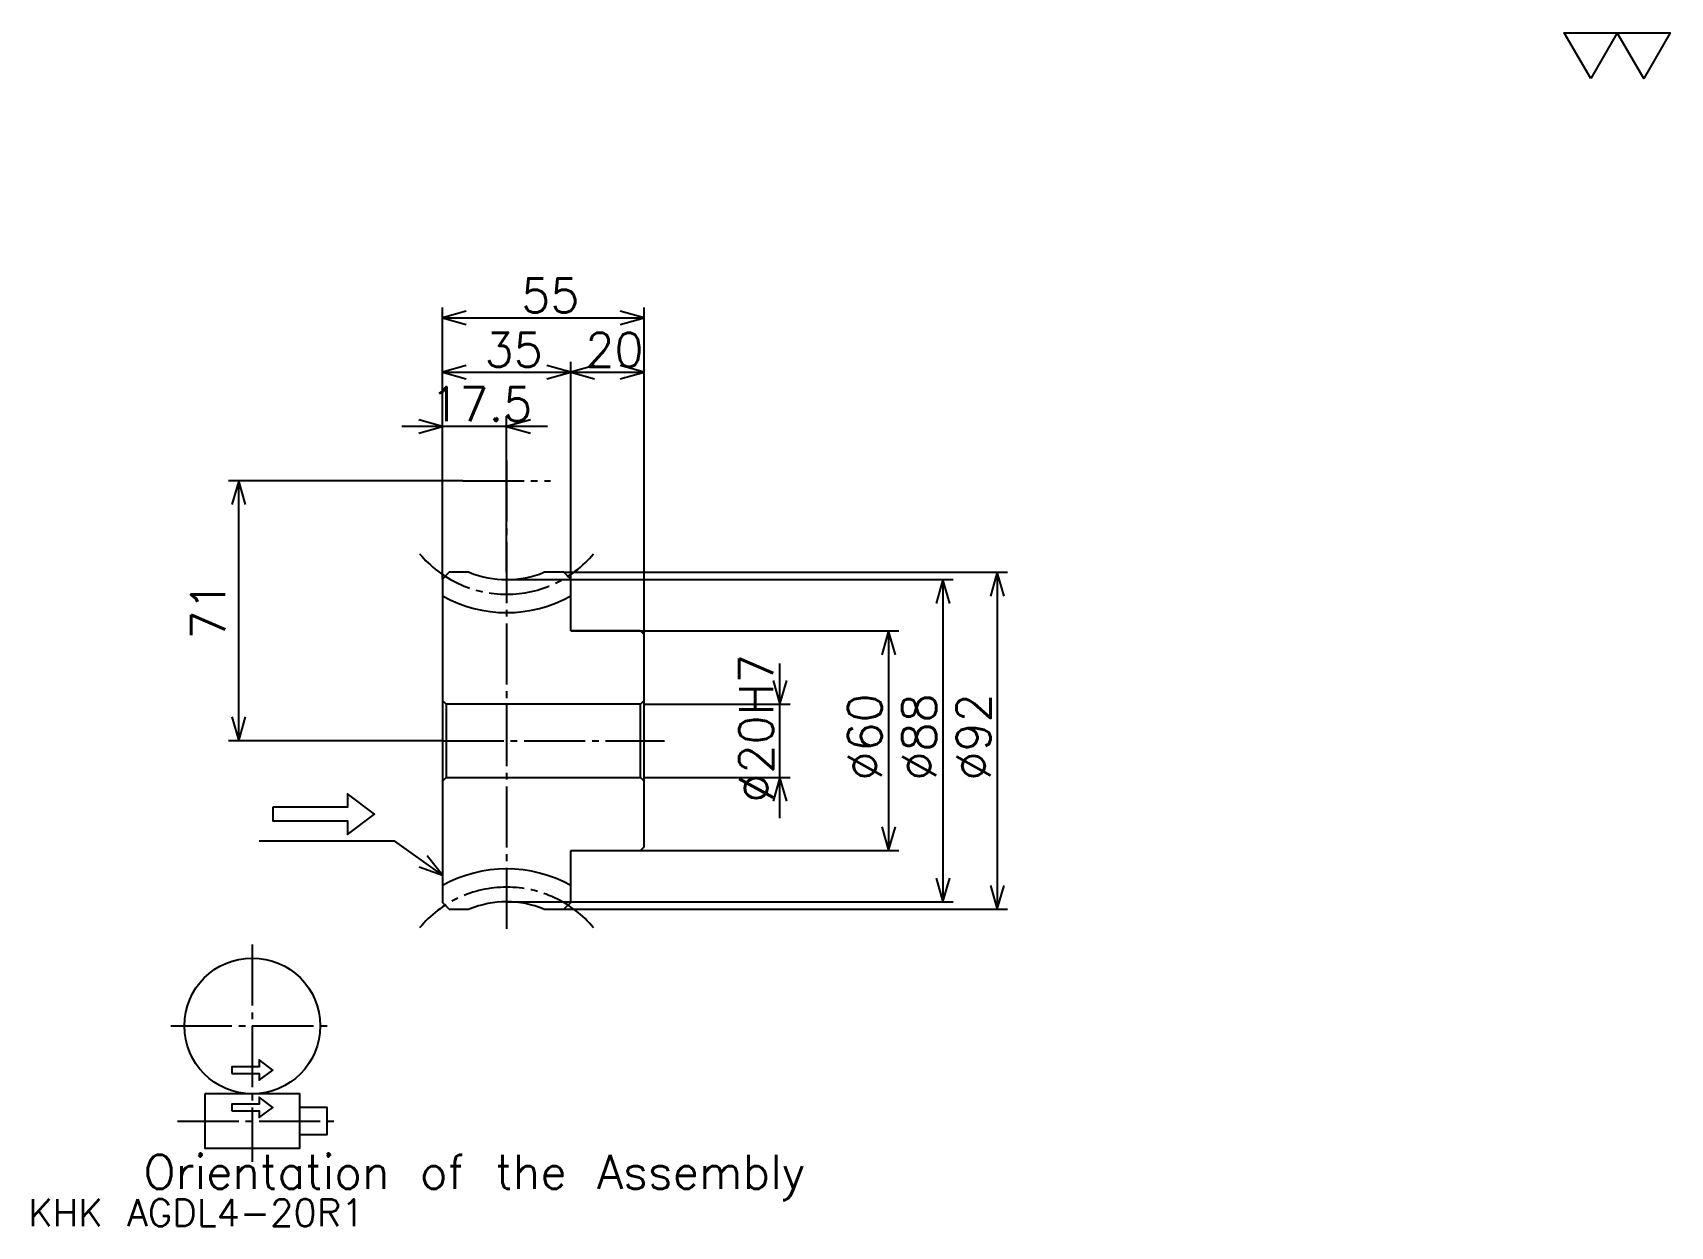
# Model space of a CAD drawing. Extents: x 20 to 467, y 20 to 346.
import ezdxf

# ---------------------------------------------------------------- set-up
doc = ezdxf.new("R2010")
doc.units = 0
doc.linetypes.add('DASHDOT', pattern=[22.258065, 16.693548, -1.854839, 1.854839, -1.854839])
doc.layers.get('0').update_dxf_attribs({"linetype": 'CONTINUOUS'})
doc.layers.add('DASHDOT', color=6, linetype='DASHDOT')
doc.styles.add('KANJI', font='TXT', dxfattribs={"bigfont": 'BIGFONT'})

msp = doc.modelspace()

# ---------------------------------------------------------------- linework, layer by layer
at = {"color": 5}
for p, q in [((131.693542, 199.0242), (131.693542, 271.322571)), ((131.693542, 268.540344), (186.693542, 268.540344)), ((186.693542, 199.0242), (186.693542, 271.322571)), ((166.693542, 199.0242), (166.693542, 256.483887)), ((131.693542, 253.701614), (166.693542, 253.701614)), ((166.693542, 253.701614), (186.693542, 253.701614)), ((149.193542, 199.0242), (149.193542, 241.645172)), ((160.322571, 238.862915), (120.564514, 238.862915)), ((137.258057, 224.0242), (73.266121, 224.0242)), ((76.048386, 153.0242), (76.048386, 224.0242)), ((131.693542, 197.169357), (131.693542, 199.0242)), ((149.193542, 197.0242), (186.693542, 197.0242)), ((164.838699, 199.0242), (186.693542, 199.0242)), ((166.693542, 197.169357), (166.693542, 199.0242)), ((186.693542, 199.0242), (285.927429, 199.0242)), ((186.693542, 182.0242), (186.693542, 199.0242)), ((186.693542, 197.0242), (271.088684, 197.0242)), ((268.306458, 197.0242), (268.306458, 109.0242)), ((283.145142, 199.0242), (283.145142, 107.0242)), ((166.693542, 183.0242), (186.693542, 183.0242)), ((186.693542, 183.0242), (256.25, 183.0242)), ((253.467743, 183.0242), (253.467743, 123.0242)), ((223.790314, 131.895172), (223.790314, 174.153229)), ((186.693542, 163.0242), (226.572571, 163.0242)), ((131.693542, 153.0242), (73.266129, 153.0242)), ((186.693542, 143.0242), (226.572571, 143.0242)), ((166.693542, 123.0242), (186.693542, 123.0242)), ((186.693542, 123.0242), (256.25, 123.0242)), ((149.193542, 109.0242), (186.693542, 109.0242)), ((186.693542, 109.0242), (271.088684, 109.0242)), ((164.838699, 107.0242), (186.693542, 107.0242)), ((186.693542, 107.0242), (285.927429, 107.0242))]:
    msp.add_line(p, q, dxfattribs=at)
at = {"color": 4}
for p, q in [((186.693542, 164.0242), (185.693542, 163.0242)), ((131.693542, 142.0242), (132.693542, 143.0242)), ((186.693542, 142.0242), (185.693542, 143.0242))]:
    msp.add_line(p, q, dxfattribs=at)
at = {"color": 7}
msp.add_lwpolyline([(445.161285, 333.870972), (437.927429, 346.409668), (466.862915, 346.409668), (459.629028, 333.870972), (452.395142, 346.409668), (445.161285, 333.870972)], dxfattribs=at)
at = {"color": 5}
for points in [[(138.185471, 270.395172), (131.693542, 268.540344), (138.185471, 266.685486)], [(180.201599, 266.685486), (186.693542, 268.540344), (180.201599, 270.395172)], [(138.185471, 255.556458), (131.693542, 253.701614), (138.185471, 251.846771)], [(160.201599, 251.846771), (166.693542, 253.701614), (160.201599, 255.556458)], [(173.185486, 255.556458), (166.693542, 253.701614), (173.185486, 251.846771)], [(180.201599, 251.846771), (186.693542, 253.701614), (180.201599, 255.556458)], [(125.201607, 237.008072), (131.693542, 238.862915), (125.201607, 240.717743)], [(155.685486, 240.717743), (149.193542, 238.862915), (155.685486, 237.008072)], [(77.903221, 217.532257), (76.048386, 224.0242), (74.193542, 217.532257)], [(270.161285, 190.532257), (268.306458, 197.0242), (266.451599, 190.532257)], [(285, 192.532257), (283.145142, 199.0242), (281.290314, 192.532257)], [(255.322571, 176.532257), (253.467743, 183.0242), (251.6129, 176.532257)], [(221.935486, 169.516144), (223.790314, 163.0242), (225.645142, 169.516144)], [(74.193542, 159.516129), (76.048386, 153.0242), (77.903221, 159.516129)], [(225.645142, 136.532257), (223.790314, 143.0242), (221.935486, 136.532257)], [(85.322571, 134.846786), (85.322571, 131.1371), (105.7258, 131.1371), (105.7258, 127.427429), (113.145157, 132.991943), (105.7258, 138.556458), (105.7258, 134.846786), (85.322571, 134.846786)], [(131.693542, 116.298393), (118.709671, 125.572586), (81.6129, 125.572586)], [(251.6129, 129.516144), (253.467743, 123.0242), (255.322571, 129.516144)], [(125.332733, 118.562408), (131.693542, 116.298393), (127.488937, 121.5811)], [(266.451599, 115.516136), (268.306458, 109.0242), (270.161285, 115.516136)], [(281.290314, 113.516136), (283.145142, 107.0242), (285, 113.516136)], [(74.193542, 62.1371), (81.6129, 62.1371), (81.6129, 60.282265), (85.322571, 63.064522), (81.6129, 65.846779), (81.6129, 63.991943), (74.193542, 63.991943), (74.193542, 62.1371)], [(66.774185, 56.572586), (66.774185, 41.733879), (92.741928, 41.733879), (92.741928, 56.572586), (66.774185, 56.572586)], [(74.193542, 51.935493), (81.6129, 51.935493), (81.6129, 50.08065), (85.322571, 52.862907), (81.6129, 55.645164), (81.6129, 53.790329), (74.193542, 53.790329), (74.193542, 51.935493)], [(92.741928, 45.443558), (100.161285, 45.443558), (100.161285, 52.862907), (92.741928, 52.862907)]]:
    msp.add_lwpolyline(points, dxfattribs=at)
at = {"color": 4}
for points in [[(138.995499, 199.0242), (133.548386, 199.0242), (131.693542, 197.169357), (131.693542, 142.0242)], [(166.693542, 183.0242), (166.693542, 197.169357), (164.838699, 199.0242), (159.391586, 199.0242)], [(166.693542, 123.0242), (185.693542, 123.0242), (186.693542, 124.0242), (186.693542, 182.0242), (185.693542, 183.0242), (166.693542, 183.0242)], [(131.693542, 164.0242), (132.693542, 163.0242), (132.693542, 143.0242), (185.693542, 143.0242), (185.693542, 163.0242), (132.693542, 163.0242)], [(131.693542, 142.0242), (131.693542, 108.879044), (133.548386, 107.0242), (138.995499, 107.0242)], [(159.391586, 107.0242), (164.838699, 107.0242), (166.693542, 108.879044), (166.693542, 123.0242)]]:
    msp.add_lwpolyline(points, dxfattribs=at)
at = {"color": 5}
msp.add_circle((79.758057, 75.120972), 18.548387, dxfattribs=at)
at = {"color": 4}
for centre, radius, start, end in [((149.193542, 224.0242), 27, 247.80839416, 292.19160389), ((149.193542, 224.0242), 36, 240.91470556, 299.08529444), ((149.193542, 82.0242), 36, 60.91470556, 119.08529444), ((149.193542, 82.0242), 27, 67.80839611, 112.19160584)]:
    msp.add_arc(centre, radius, start, end, dxfattribs=at)
at = {"layer": 'DASHDOT', "color": 7}
for p, q in [((149.193542, 229.588715), (149.193542, 101.459686)), ((137.258057, 224.0242), (161.129028, 224.0242)), ((131.693542, 153.0242), (192.258057, 153.0242)), ((79.758057, 97.379044), (79.758057, 38.0242)), ((57.499992, 75.120972), (102.016121, 75.120972)), ((59.354836, 49.153236), (103.870964, 49.153236))]:
    msp.add_line(p, q, dxfattribs=at)
for centre, start, end in [((149.193542, 224.0242), 219.99999848, 320.00000352), ((149.193542, 82.0242), 39.99999648, 140.00000152)]:
    msp.add_arc(centre, 31, start, end, dxfattribs=at)

# ---------------------------------------------------------------- texts
at = {"color": 7, "style": 'KANJI'}
for s, height, p in [('55', 9.274194, (153.165314, 270.0242)), ('35', 9.274194, (143.165314, 255.185486)), ('20', 9.274194, (170.665314, 255.185486)), ('17.5', 9.274194, (128.387085, 240.346771)), ('Orientation of the Assembly', 9.274194, (50.080643, 30.604843)), ('KHK AGDL4-20R1', 7.419355, (18.548388, 20.403225))]:
    msp.add_text(s, height=height, dxfattribs=at).set_placement(p)
for s, p in [('71', (72.338699, 180.641144)), ('%%c20H7', (221.935486, 136.098801)), ('%%c60', (251.6129, 142.127014)), ('%%c88', (266.451599, 142.127014)), ('%%c92', (281.290314, 142.127014))]:
    msp.add_text(s, height=9.274194, rotation=90, dxfattribs=at).set_placement(p)

doc.saveas('drawing.dxf')
